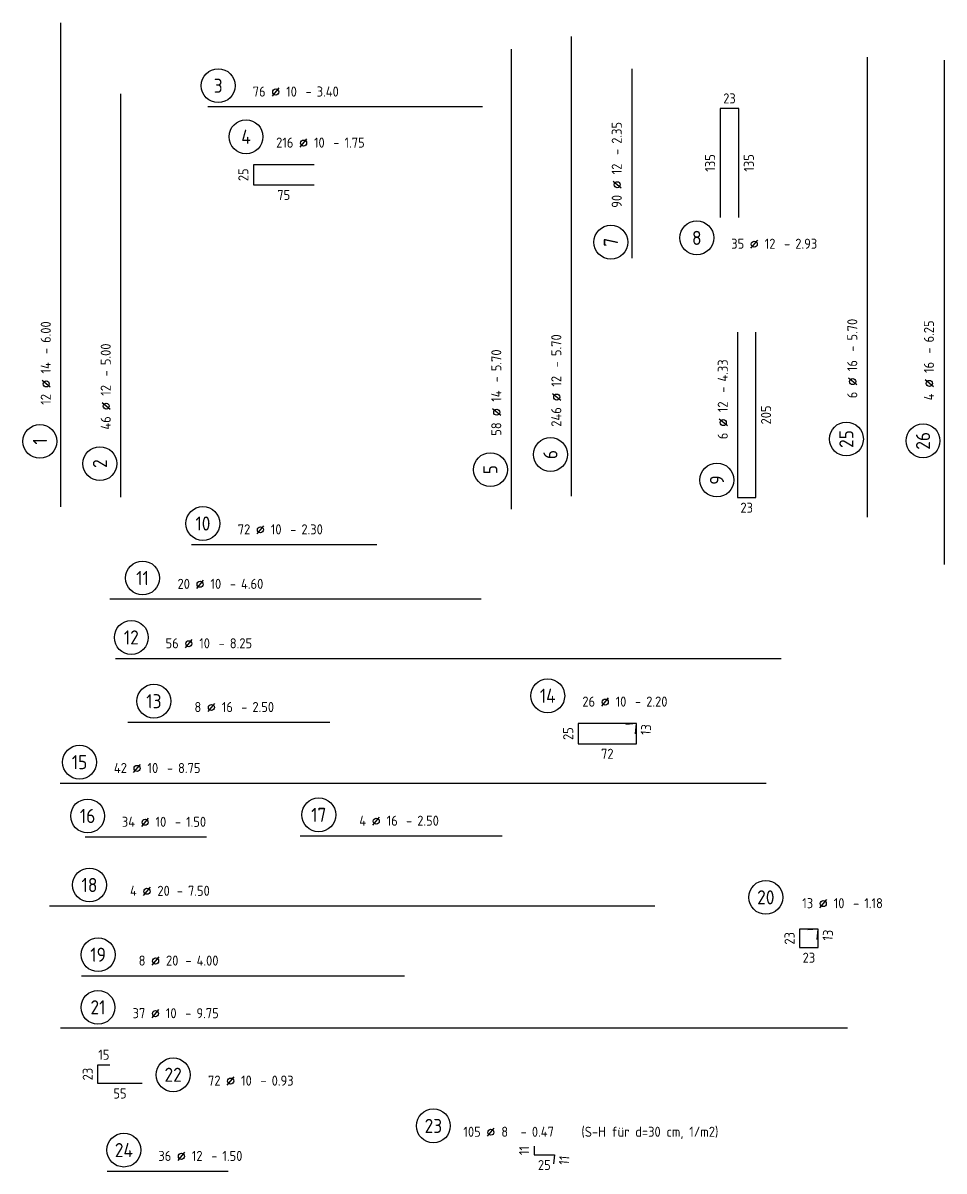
# Model space of a CAD drawing. Extents: x -9.7 to 84.9, y -22.5 to 53.6.
# Drawn here: x 73.48 to 84.89, y 12.85 to 27.08 of the extents above; entities that cross this region are included whole.
import ezdxf
from ezdxf.enums import TextEntityAlignment as Align

# ---------------------------------------------------------------- set-up
doc = ezdxf.new("R2010")
doc.units = 0
doc.header["$LTSCALE"] = 0.5
doc.linetypes.add('AUSGEZOGEN', pattern=[1000.01, 1000, 0.01])
doc.layers.add('RND', color=7, linetype='Continuous')
doc.styles.add('txt', font='isocp.shx')

# ---------------------------------------------------------------- blocks, each defined once
blk = doc.blocks.new('RND_AUSZ')
at = {"layer": 'RND', "color": 7, "linetype": 'Continuous'}
blk.add_line((1.341, 0.262), (1.509, 0.466), dxfattribs=at)
at = {"layer": 'RND', "color": 1, "linetype": 'Continuous'}
blk.add_circle((0, 0.52), 0.42, dxfattribs=at)
at = {"layer": 'RND', "color": 7, "linetype": 'Continuous'}
blk.add_circle((1.425, 0.364), 0.075, dxfattribs=at)
at = {"layer": 'RND', "color": 7, "linetype": 'Continuous', "style": 'txt'}
blk.add_text('-', height=0.25, dxfattribs=at).set_placement((2.163, 0.25))
at = {"layer": 'RND', "color": 1, "linetype": 'Continuous', "style": 'txt'}
blk.add_attdef('POS', text='', height=0.35, dxfattribs=at).set_placement((0, 0.52), align=Align.MIDDLE)
at = {"layer": 'RND', "color": 7, "linetype": 'Continuous', "style": 'txt'}
for tag, p in [('WIEOFT', (-0.536, 0.25)), ('STK', (1.174, 0.25))]:
    blk.add_attdef(tag, text='', height=0.25, dxfattribs=at).set_placement(p, align=Align.RIGHT)
for tag, p in [('DS', (1.683, 0.25)), ('LANG', (2.441, 0.25)), ('TEXT', (3.669, 0.25))]:
    blk.add_attdef(tag, p, '', height=0.25, dxfattribs=at)

msp = doc.modelspace()

# ---------------------------------------------------------------- linework, layer by layer
at = {"layer": 'RND', "color": 1, "linetype": 'AUSGEZOGEN'}
for points in [[(73.9479, 21.0783), (73.9479, 27.0783)], [(80.2741, 21.2102), (80.2741, 26.9102)], [(79.5304, 21.0517), (79.5304, 26.7517)], [(83.9416, 20.9529), (83.9416, 26.6529)], [(81.0234, 26.5112), (81.0234, 24.1612)], [(84.8916, 26.6151), (84.8916, 20.3651)], [(74.6911, 21.2008), (74.6911, 26.2008)], [(79.1706, 26.0405), (75.7706, 26.0405)], [(82.3478, 24.6681), (82.3478, 26.0181), (82.1178, 26.0181), (82.1178, 24.6681)], [(77.0844, 25.3211), (76.3344, 25.3211), (76.3344, 25.0711), (77.0844, 25.0711)], [(82.3313, 23.2439), (82.3313, 21.1939), (82.5613, 21.1939), (82.5613, 23.2439)], [(75.5648, 20.6128), (77.8648, 20.6128)], [(74.5562, 19.9374), (79.1562, 19.9374)], [(74.6242, 19.2007), (82.8742, 19.2007)], [(74.7788, 18.4102), (77.2788, 18.4102)], [(81.0675, 18.2638), (81.0788, 18.3933), (80.3588, 18.3933), (80.3588, 18.1433), (81.0788, 18.1433), (81.0788, 18.3933), (80.9493, 18.3819)], [(73.9369, 17.6544), (82.6869, 17.6544)], [(74.2507, 16.9874), (75.7507, 16.9874)], [(76.9144, 17.001), (79.4144, 17.001)], [(73.808, 16.1319), (81.308, 16.1319)], [(83.3209, 15.7157), (83.3322, 15.8452), (83.1022, 15.8452), (83.1022, 15.6152), (83.3322, 15.6152), (83.3322, 15.8452), (83.2027, 15.8339)], [(74.2046, 15.2672), (78.2046, 15.2672)], [(83.6937, 14.6147), (73.9437, 14.6147)], [(74.9551, 13.9321), (74.4051, 13.9321), (74.4051, 14.1621), (74.5551, 14.1621)], [(79.8135, 13.1549), (79.8135, 13.0449), (80.0635, 13.0449), (80.0539, 12.9353)], [(74.5199, 12.8455), (76.0199, 12.8455)]]:
    msp.add_lwpolyline(points, dxfattribs=at)

# ---------------------------------------------------------------- block references
at = {"layer": 'RND', "color": 7, "linetype": 'AUSGEZOGEN', "xscale": 0.5, "yscale": 0.5, "zscale": 0.5}
for p, values in [((75.8976, 26.0405), {'POS': '3', 'STK': '76', 'DS': '10', 'LANG': '3.40'}), ((76.2423, 25.4077), {'POS': '4', 'STK': '216', 'DS': '10', 'LANG': '1.75'}), ((81.828, 24.1539), {'POS': '8', 'STK': '35', 'DS': '12', 'LANG': '2.93'}), ((75.7076, 20.6128), {'POS': '10', 'STK': '72', 'DS': '10', 'LANG': '2.30'}), ((74.9599, 19.9374), {'POS': '11', 'STK': '20', 'DS': '10', 'LANG': '4.60'}), ((74.8205, 19.2007), {'POS': '12', 'STK': '56', 'DS': '10', 'LANG': '8.25'}), ((79.9806, 18.4776), {'POS': '14', 'STK': '26', 'DS': '10', 'LANG': '2.20'}), ((75.1005, 18.4102), {'POS': '13', 'STK': '8', 'DS': '16', 'LANG': '2.50'}), ((77.143, 17.001), {'POS': '17', 'STK': '4', 'DS': '16', 'LANG': '2.50'}), ((74.3021, 16.1319), {'POS': '18', 'STK': '4', 'DS': '20', 'LANG': '7.50'}), ((82.683, 15.9785), {'POS': '20', 'STK': '13', 'DS': '10', 'LANG': '1.18'}), ((74.4072, 14.6147), {'POS': '21', 'STK': '37', 'DS': '10', 'LANG': '9.75'}), ((78.5635, 13.1449), {'POS': '23', 'STK': '105', 'DS': '8', 'LANG': '0.47', 'TEXT': '(S-H für d=30 cm, 1/m2)'})]:
    msp.add_blockref('RND_AUSZ', p, dxfattribs=at).add_auto_attribs(values)
at = {"layer": 'RND', "color": 1, "linetype": 'AUSGEZOGEN', "xscale": 0.5, "yscale": 0.5, "zscale": 0.5, "rotation": 90}
for p, values in [((81.0234, 24.3599), {'POS': '7', 'STK': '90', 'DS': '12', 'LANG': '2.35'}), ((73.9479, 21.8911), {'POS': '1', 'STK': '12', 'DS': '14', 'LANG': '6.00'}), ((84.8916, 21.8976), {'POS': '26', 'STK': '4', 'DS': '16', 'LANG': '6.25'}), ((80.2741, 21.728), {'POS': '6', 'STK': '246', 'DS': '12', 'LANG': '5.70'}), ((79.5304, 21.5403), {'POS': '5', 'STK': '58', 'DS': '14', 'LANG': '5.70'})]:
    msp.add_blockref('RND_AUSZ', p, dxfattribs=at).add_auto_attribs(values)
at = {"layer": 'RND', "color": 7, "linetype": 'AUSGEZOGEN', "xscale": 0.5, "yscale": 0.5, "zscale": 0.5, "rotation": 90}
for p, values in [((83.9416, 21.9203), {'POS': '25', 'STK': '6', 'DS': '16', 'LANG': '5.70'}), ((82.3373, 21.4118), {'POS': '9', 'STK': '6', 'DS': '12', 'LANG': '4.33'})]:
    msp.add_blockref('RND_AUSZ', p, dxfattribs=at).add_auto_attribs(values)
at = {"layer": 'RND', "color": 102, "linetype": 'AUSGEZOGEN', "xscale": 0.5, "yscale": 0.5, "zscale": 0.5, "rotation": 90}
msp.add_blockref('RND_AUSZ', (74.6911, 21.6154), dxfattribs=at).add_auto_attribs({'POS': '2', 'STK': '46', 'DS': '12', 'LANG': '5.00'})
at = {"layer": 'RND', "color": 1, "linetype": 'AUSGEZOGEN', "xscale": 0.5, "yscale": 0.5, "zscale": 0.5}
for p, values in [((74.1791, 17.6544), {'POS': '15', 'STK': '42', 'DS': '10', 'LANG': '8.75'}), ((74.2791, 16.9874), {'POS': '16', 'STK': '34', 'DS': '10', 'LANG': '1.50'}), ((75.339, 13.779), {'POS': '22', 'STK': '72', 'DS': '10', 'LANG': '0.93'}), ((74.7288, 12.8455), {'POS': '24', 'STK': '36', 'DS': '12', 'LANG': '1.50'})]:
    msp.add_blockref('RND_AUSZ', p, dxfattribs=at).add_auto_attribs(values)
at = {"layer": 'RND', "color": 102, "linetype": 'AUSGEZOGEN', "xscale": 0.5, "yscale": 0.5, "zscale": 0.5}
msp.add_blockref('RND_AUSZ', (74.4091, 15.2672), dxfattribs=at).add_auto_attribs({'POS': '19', 'STK': '8', 'DS': '20', 'LANG': '4.00'})

# ---------------------------------------------------------------- texts
at = {"layer": 'RND', "color": 7, "linetype": 'AUSGEZOGEN', "style": 'txt'}
for s, p in [('23', (82.2328, 26.1431)), ('75', (76.7094, 24.9461)), ('23', (82.4463, 21.0689)), ('72', (80.7188, 18.0183)), ('23', (83.2172, 15.4902)), ('15', (74.4801, 14.2871)), ('55', (74.6801, 13.8071)), ('25', (79.9385, 12.9199))]:
    msp.add_text(s, height=0.125, dxfattribs=at).set_placement(p, align=Align.MIDDLE)
for s, rotation, p in [('135', 90, (81.9928, 25.3431)), ('135', 90, (82.4728, 25.3431)), ('25', 90, (76.2094, 25.1961)), ('205', 90, (82.6863, 22.2189)), ('13', 84.99986, (81.1977, 18.3176)), ('25', 90, (80.2338, 18.2683)), ('13', 84.99986, (83.4511, 15.7696)), ('23', 90, (82.9772, 15.7302)), ('23', 90, (74.2801, 14.0471)), ('11', 90, (79.6885, 13.0999)), ('11', 85, (80.1832, 12.9792))]:
    msp.add_text(s, height=0.125, rotation=rotation, dxfattribs=at).set_placement(p, align=Align.MIDDLE)

doc.saveas('drawing.dxf')
